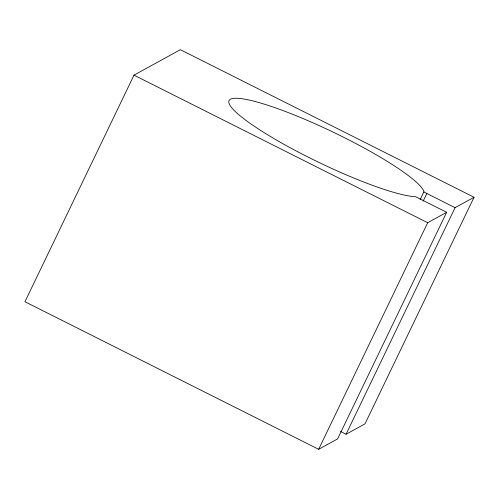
<?xml version="1.0" encoding="UTF-8"?>
<svg xmlns="http://www.w3.org/2000/svg" width="499" height="499" viewBox="0 0 499 499"><rect width="100%" height="100%" fill="white"/><g stroke="black" fill="none" stroke-linecap="round" stroke-linejoin="round"><path stroke-width="0.75" d="M420.139 199.694L423.975 191.604A108.171 16.735 25.7 0 0 286.083 111.757A108.171 16.735 25.7 0 0 256.742 127.881A108.171 16.735 25.7 0 0 414.7 196.7L415.411 196.618L446.661 212.312L337.611 438.895L318.649 449.318L24.95 301.739L134 75.156L180.351 49.682L474.05 197.261L365 423.844L346.038 434.267L340.524 431.492M423.115 201.197L426.826 193.481L423.851 191.978M318.649 449.318L427.693 222.729L446.661 212.312M346.038 434.267L455.088 207.678L474.05 197.261M426.826 193.481L455.088 207.678M134 75.156L427.693 222.729"/></g></svg>
